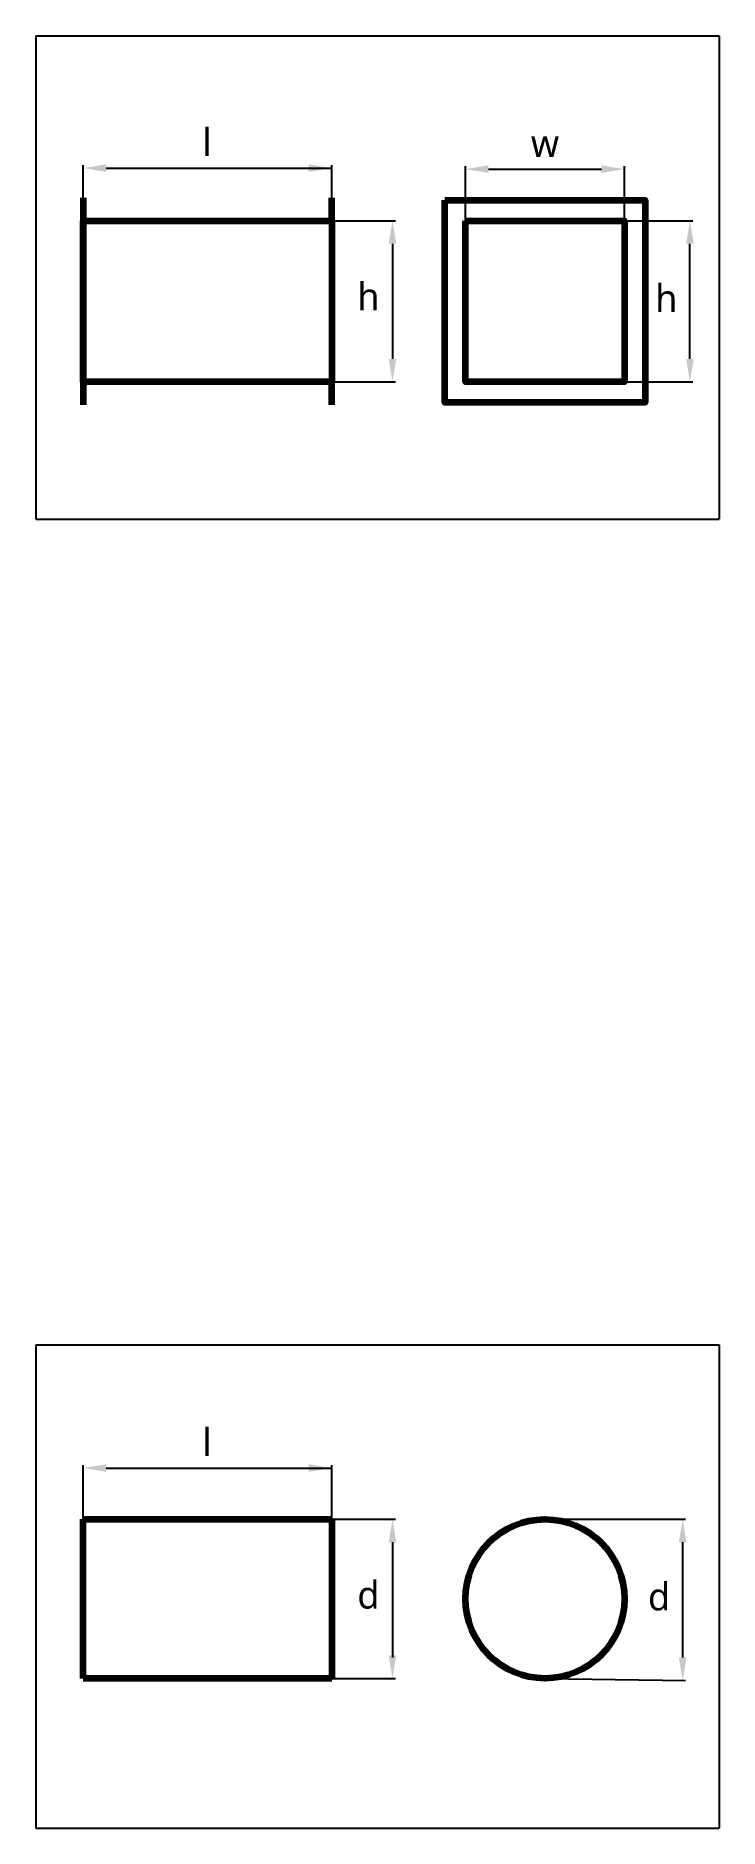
# Model space of a CAD drawing. Header units: millimetres. Extents: x 3288 to 3585, y 1010 to 1788.
import ezdxf

# ---------------------------------------------------------------- set-up
doc = ezdxf.new("R2010")
doc.units = ezdxf.units.MM
doc.layers.get('0').update_dxf_attribs({"lineweight": 100})
doc.layers.add('1', color=7, linetype='Continuous', lineweight=25)
doc.styles.get("Standard").update_dxf_attribs({"font": 'segoeui.ttf'})

msp = doc.modelspace()

# ---------------------------------------------------------------- linework, layer by layer
at = {"ltscale": 3}
for p, q in [((3308.46, 1718.08), (3308.46, 1638.08)), ((3416.46, 1708.08), (3416.46, 1718.08)), ((3308.46, 1708.08), (3416.46, 1708.08)), ((3308.46, 1638.08), (3308.46, 1708.08)), ((3416.46, 1708.08), (3416.46, 1638.08)), ((3416.46, 1638.08), (3308.46, 1638.08)), ((3308.46, 1638.08), (3308.46, 1628.08)), ((3416.46, 1628.08), (3416.46, 1638.08))]:
    msp.add_line(p, q, dxfattribs=at)
for p, q in [((3308.46, 1143.99), (3416.46, 1143.99)), ((3308.46, 1074.88), (3308.46, 1143.99)), ((3416.46, 1143.99), (3416.46, 1074.88)), ((3416.46, 1074.88), (3308.46, 1074.88))]:
    msp.add_line(p, q)
for points in [[(3465.56, 1717.08), (3552.67, 1717.08), (3552.67, 1629.08), (3465.56, 1629.08)], [(3474.56, 1708.08), (3543.67, 1708.08), (3543.67, 1638.08), (3474.56, 1638.08)]]:
    msp.add_lwpolyline(points, close=True)
msp.add_circle((3509.12, 1109.44), 34.56)
at = {"layer": '1'}
for p, q in [((3287.82, 1788.42), (3584.82, 1788.42)), ((3287.82, 1788.42), (3287.82, 1578.42)), ((3584.82, 1788.42), (3584.82, 1578.42)), ((3308.46, 1708.7), (3308.46, 1732.22)), ((3318.46, 1730.97), (3416.46, 1730.97)), ((3416.46, 1708.7), (3416.46, 1732.22)), ((3474.56, 1708.25), (3474.56, 1731.77)), ((3484.56, 1730.52), (3533.67, 1730.52)), ((3543.67, 1708.25), (3543.67, 1731.77)), ((3414.78, 1708.08), (3444.08, 1708.08)), ((3543.61, 1708.08), (3573.38, 1708.08)), ((3442.83, 1698.08), (3442.83, 1648.08)), ((3572.13, 1648.08), (3572.13, 1698.08)), ((3414.78, 1638.08), (3444.08, 1638.08)), ((3543.61, 1638.08), (3573.38, 1638.08)), ((3287.82, 1578.42), (3584.82, 1578.42)), ((3287.82, 1219.81), (3584.82, 1219.81)), ((3287.82, 1219.81), (3287.82, 1009.81)), ((3584.82, 1219.81), (3584.82, 1009.81)), ((3308.46, 1143.99), (3308.46, 1167.51)), ((3318.46, 1166.26), (3416.46, 1166.26)), ((3416.46, 1143.99), (3416.46, 1167.51)), ((3414.78, 1143.99), (3444.08, 1143.99)), ((3509.12, 1143.99), (3570.22, 1143.99)), ((3442.83, 1133.99), (3442.83, 1083.99)), ((3568.97, 1083.99), (3568.97, 1133.99)), ((3414.78, 1074.88), (3444.08, 1074.88)), ((3509.12, 1074.88), (3570.22, 1073.99)), ((3287.82, 1009.81), (3584.82, 1009.81))]:
    msp.add_line(p, q, dxfattribs=at)
for points in [[(3318.46, 1732.63), (3318.46, 1729.3), (3308.46, 1730.97)], [(3406.46, 1732.63), (3406.46, 1729.3), (3416.46, 1730.97)], [(3484.56, 1732.18), (3484.56, 1728.85), (3474.56, 1730.52)], [(3533.67, 1732.18), (3533.67, 1728.85), (3543.67, 1730.52)], [(3441.17, 1698.08), (3444.5, 1698.08), (3442.83, 1708.08)], [(3570.46, 1698.08), (3573.8, 1698.08), (3572.13, 1708.08)], [(3441.17, 1648.08), (3444.5, 1648.08), (3442.83, 1638.08)], [(3570.46, 1648.08), (3573.8, 1648.08), (3572.13, 1638.08)], [(3318.46, 1167.92), (3318.46, 1164.59), (3308.46, 1166.26)], [(3406.46, 1167.92), (3406.46, 1164.59), (3416.46, 1166.26)], [(3441.17, 1133.99), (3444.5, 1133.99), (3442.83, 1143.99)], [(3567.3, 1133.99), (3570.63, 1133.99), (3568.97, 1143.99)], [(3441.17, 1084.88), (3444.5, 1084.88), (3442.83, 1074.88)], [(3567.3, 1083.99), (3570.63, 1083.99), (3568.97, 1073.99)]]:
    msp.add_solid(points, dxfattribs=at)

# ---------------------------------------------------------------- texts
at = {"layer": '1', "char_height": 12, "attachment_point": 5}
for s, insert in [('l', (3362.21, 1742.21)), ('w', (3509.12, 1741.72)), ('h', (3432.38, 1675.18)), ('h', (3561.86, 1674.42)), ('l', (3362.21, 1177.5)), ('d', (3432.38, 1111.1)), ('d', (3558.7, 1110.33))]:
    msp.add_mtext(s, dxfattribs=dict(at, insert=insert))

doc.saveas('drawing.dxf')
